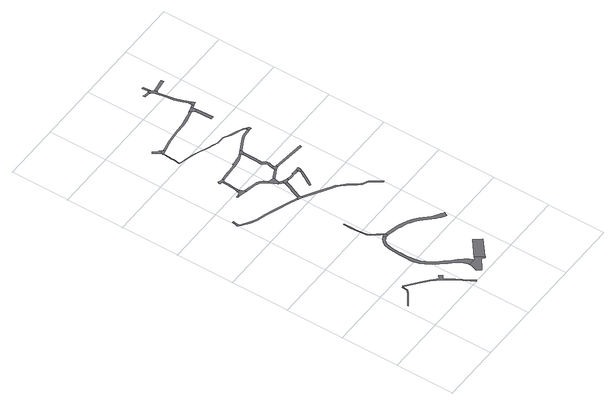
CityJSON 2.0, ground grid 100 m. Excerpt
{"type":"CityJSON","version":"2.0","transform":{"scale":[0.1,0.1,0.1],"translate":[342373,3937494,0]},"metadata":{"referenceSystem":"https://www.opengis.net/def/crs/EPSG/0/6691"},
"CityObjects":{
"road1":{"type":"Road","geometry":[{"type":"MultiSurface","lod":"1","boundaries":[[[0,1,2,3,4,5,6,7,8,9,10,11,12,13,14,15,16,17,18,19,20,21,22,23,24,25,26,27,28,29,30,31,32,33,5,34,35,36,37,38,39,40,41]]]}]},
"road2":{"type":"Road","attributes":{"RoadStructureAttribute.sectionType":"1"},"geometry":[{"type":"MultiSurface","lod":"1","boundaries":[[[42,43,44,45,46,47,48,49,50,51,52,53,54,55,56,57,58,59,60,61,62,63,64,65,66,67,68,69,70,71,72,73,74,75,76,77,78,79,80,81,82,83,84,85,86,87,88,89,90,91,92,93]]]}]},
"road3":{"type":"Road","geometry":[{"type":"MultiSurface","lod":"1","boundaries":[[[94,95,96,97,98,67,66,99,100,101,102,103,104,105,106,107,108,109,110,111]]]}]},
"road4":{"type":"Road","attributes":{"RoadStructureAttribute.sectionType":"1"},"geometry":[{"type":"MultiSurface","lod":"1","boundaries":[[[112,113,114,115,116,117,118,119,120,121,122,123,124,125,126,127,128,129,130,131,132,133,134,135,136,137,138,139,140,141,142,143]]]}]},
"road5":{"type":"Road","geometry":[{"type":"MultiSurface","lod":"1","boundaries":[[[92,144,145,146,147,148,149,93]]]}]},
"road6":{"type":"Road","attributes":{"RoadStructureAttribute.sectionType":"1"},"geometry":[{"type":"MultiSurface","lod":"1","boundaries":[[[147,150,151,152,153,154,155,156,157,158,159,160,161,162,163,164,165,166,167,168,169,148]]]}]},
"road7":{"type":"Road","attributes":{"RoadStructureAttribute.sectionType":"1"},"geometry":[{"type":"MultiSurface","lod":"1","boundaries":[[[170,171,172,173,174,175]]]}]},
"road8":{"type":"Road","geometry":[{"type":"MultiSurface","lod":"1","boundaries":[[[176,177,178,179,175,174,180,181,182,183,184,185,186,187]]]}]},
"road9":{"type":"Road","attributes":{"function":"3","RoadStructureAttribute.sectionType":"1"},"geometry":[{"type":"MultiSurface","lod":"1","boundaries":[[[188,95,94,189]]]}]},
"road10":{"type":"Road","attributes":{"RoadStructureAttribute.sectionType":"1"},"geometry":[{"type":"MultiSurface","lod":"1","boundaries":[[[190,191,192,193,194,195,196,197,198,199,187,186]]]}]},
"road11":{"type":"Road","geometry":[{"type":"MultiSurface","lod":"1","boundaries":[[[200,201,202,203,204,205,206,207,196,195,208,209,210,211,212]]]}]},
"road12":{"type":"Road","geometry":[{"type":"MultiSurface","lod":"1","boundaries":[[[213,214,112,143,215,216,217]]]}]},
"road13":{"type":"Road","attributes":{"RoadStructureAttribute.sectionType":"1"},"geometry":[{"type":"MultiSurface","lod":"1","boundaries":[[[145,218,219,220,221,222,223,224,225,226,227,228,229,230,231,232,233,234,235,236,237,238,239,240,241,242,243,244,245,246,247,248,249,250,251,252,253,254,255,256,257,258,259,260,261,262,263,264,265,266,267,146]]]}]},
"road14":{"type":"Road","attributes":{"RoadStructureAttribute.sectionType":"1"},"geometry":[{"type":"MultiSurface","lod":"1","boundaries":[[[268,269,270,271,272,273,274,275,276,277,278,279,280,281,282,283,284,183,182]]]}]},
"road15":{"type":"Road","attributes":{"RoadStructureAttribute.sectionType":"1"},"geometry":[{"type":"MultiSurface","lod":"1","boundaries":[[[285,286,287,214,213,288,289,290,291,292,293]]]}]},
"road16":{"type":"Road","geometry":[{"type":"MultiSurface","lod":"1","boundaries":[[[294,295,296,297,298,299,277,276]]]}]},
"road17":{"type":"Road","attributes":{"RoadStructureAttribute.sectionType":"1"},"geometry":[{"type":"MultiSurface","lod":"1","boundaries":[[[300,296,295,301,302]]]}]},
"road18":{"type":"Road","geometry":[{"type":"MultiSurface","lod":"1","boundaries":[[[303,304,305,306,307,308,309,310,311,312]]]}]},
"road19":{"type":"Road","geometry":[{"type":"MultiSurface","lod":"1","boundaries":[[[300,302,313,314,315,293,292,316,317,318]]]}]},
"road20":{"type":"Road","geometry":[{"type":"MultiSurface","lod":"1","boundaries":[[[319,303,312,320,321,322,323,324,325]]]}]},
"road21":{"type":"Road","attributes":{"RoadStructureAttribute.sectionType":"1"},"geometry":[{"type":"MultiSurface","lod":"1","boundaries":[[[211,326,327,328,329,330,331,332,333,334,335,336,337,338,339,340,341,342,343,344,212]]]}]},
"road22":{"type":"Road","attributes":{"RoadStructureAttribute.sectionType":"1"},"geometry":[{"type":"MultiSurface","lod":"1","boundaries":[[[345,346,347,299,298,348,349,350]]]}]},
"road23":{"type":"Road","attributes":{"RoadStructureAttribute.sectionType":"1"},"geometry":[{"type":"MultiSurface","lod":"1","boundaries":[[[216,351,352,353,354,355,356,357,358,359,360,361,362,363,364,365,366,367,368,369,370,371,372,373,374,375,376,377,378,379,380,381,382,383,384,217]]]}]},
"road24":{"type":"Road","attributes":{"RoadStructureAttribute.sectionType":"1"},"geometry":[{"type":"MultiSurface","lod":"1","boundaries":[[[385,386,387,388,389,318,317,390,391,392,393,394]]]}]},
"road25":{"type":"Road","attributes":{"RoadStructureAttribute.sectionType":"1"},"geometry":[{"type":"MultiSurface","lod":"1","boundaries":[[[395,396,397,398,399,400,401,402,403,404,405,406,407,408,409,410]]]}]},
"road26":{"type":"Road","geometry":[{"type":"MultiSurface","lod":"1","boundaries":[[[411,345,350,412,413,414,415,416,417]]]}]},
"road27":{"type":"Road","geometry":[{"type":"MultiSurface","lod":"1","boundaries":[[[393,410,409,418,419,420,394]]]}]},
"road28":{"type":"Road","attributes":{"RoadStructureAttribute.sectionType":"1"},"geometry":[{"type":"MultiSurface","lod":"1","boundaries":[[[421,422,423,424,425,426,427,428,429,430,431,432,433,411,417,434,435,436,437,438,439,440,441,442,443,444]]]}]},
"road29":{"type":"Road","geometry":[{"type":"MultiSurface","lod":"1","boundaries":[[[445,446,333,332,421,444,447,448,449]]]}]},
"road30":{"type":"Road","attributes":{"RoadStructureAttribute.sectionType":"1"},"geometry":[{"type":"MultiSurface","lod":"1","boundaries":[[[450,451,452,453,454,455,456,457,458,459,460,461,462,463,464,465,466,467,468,469,470,471,472,473,323,322,474,475,476,477,478,479,480,481,482,483,484,485,486,487,488,489,490,491,492,493,494,495,496,497]]]}]},
"road31":{"type":"Road","attributes":{"RoadStructureAttribute.sectionType":"1"},"geometry":[{"type":"MultiSurface","lod":"1","boundaries":[[[498,499,500,501,502,503,504,505,506,507,508,509,319,325,510,511,512,513,514,515,516,517,518,519]]]}]},
"road32":{"type":"Road","attributes":{"RoadStructureAttribute.sectionType":"1"},"geometry":[{"type":"MultiSurface","lod":"1","boundaries":[[[413,520,521,522,414]]]}]},
"road33":{"type":"Road","attributes":{"RoadStructureAttribute.sectionType":"1"},"geometry":[{"type":"MultiSurface","lod":"1","boundaries":[[[448,523,524,525,526,527,528,529,530,531,532,533,449]]]}]},
"road34":{"type":"Road","geometry":[{"type":"MultiSurface","lod":"1","boundaries":[[[534,535,450,497,529,528,536]]]}]},
"road35":{"type":"Road","attributes":{"RoadStructureAttribute.sectionType":"1"},"geometry":[{"type":"MultiSurface","lod":"1","boundaries":[[[537,538,539,540,541,542,543,544]]]}]},
"road36":{"type":"Road","geometry":[{"type":"MultiSurface","lod":"1","boundaries":[[[543,545,546,547,519,518,544]]]}]},
"road37":{"type":"Road","attributes":{"RoadStructureAttribute.sectionType":"1"},"geometry":[{"type":"MultiSurface","lod":"1","boundaries":[[[548,547,546,549,550]]]}]},
"road38":{"type":"Road","geometry":[{"type":"MultiSurface","lod":"1","boundaries":[[[551,552,553,554,555,556,557,558,559,560]]]}]},
"road39":{"type":"Road","geometry":[{"type":"MultiSurface","lod":"1","boundaries":[[[561,562,563,564,550,549,565,566]]]}]},
"road40":{"type":"Road","attributes":{"RoadStructureAttribute.sectionType":"1"},"geometry":[{"type":"MultiSurface","lod":"1","boundaries":[[[567,568,569,560,559,570,571,572,573,574,575,576,577,563,562,578,579,580,581,582,583,584,585]]]}]},
"road41":{"type":"Road","geometry":[{"type":"MultiSurface","lod":"1","boundaries":[[[586,587,588,569,568]]]}]},
"road42":{"type":"Road","attributes":{"RoadStructureAttribute.sectionType":"1"},"geometry":[{"type":"MultiSurface","lod":"1","boundaries":[[[584,589,590,585]]]}]}
},
"vertices":[
[177,609,0],[312,707,0],[359,746,0],[369,769,0],[374,791,0],[379,854,0],[456,792,0],[592,677,0],[653,626,0],[708,580,0],[749,541,0],[776,515,0],[836,440,0],[935,286,0],[1052,91,0],[1099,6,0],[1118,22,0],[1078,90,0],[1071,102,0],[954,298,0],[943,315,0],[861,443,0],[870,462,0],[915,493,0],[874,542,0],[834,512,0],[825,507,0],[808,510,0],[793,530,0],[725,595,0],[723,597,0],[606,694,0],[470,809,0],[393,871,0],[363,855,0],[359,793,0],[355,774,0],[347,755,0],[302,719,0],[169,622,0],[99,578,0],[105,564,0],
[1044,1676,0],[1023,1664,0],[978,1630,0],[954,1602,0],[930,1555,0],[929,1553,0],[907,1479,0],[893,1380,0],[890,1315,0],[889,1288,0],[887,1138,0],[890,1055,0],[894,1007,0],[901,972,0],[916,921,0],[951,845,0],[1035,711,0],[1119,618,0],[1165,564,0],[1197,526,0],[1263,457,0],[1290,412,0],[1305,378,0],[1321,310,0],[1322,287,0],[1434,290,0],[1430,308,0],[1418,339,0],[1408,363,0],[1369,422,0],[1303,495,0],[1238,563,0],[1160,654,0],[1079,744,0],[999,871,0],[968,941,0],[954,985,0],[949,1014,0],[945,1058,0],[939,1123,0],[936,1152,0],[932,1286,0],[932,1293,0],[936,1376,0],[949,1470,0],[969,1537,0],[990,1577,0],[1008,1598,0],[1045,1621,0],[1063,1628,0],[1080,1633,0],[1056,1680,0],
[1594,192,0],[1492,321,0],[1463,298,0],[1441,284,0],[1438,284,0],[1323,257,0],[1311,208,0],[1285,150,0],[1277,141,0],[1334,69,0],[1402,122,0],[1475,179,0],[1507,203,0],[1509,205,0],[1520,205,0],[1532,201,0],[1565,168,0],[1597,188,0],
[973,3189,0],[817,3253,0],[687,3303,0],[583,3341,0],[431,3395,0],[295,3441,0],[213,3475,0],[174,3500,0],[71,3571,0],[68,3573,0],[39,3600,0],[31,3611,0],[31,3613,0],[40,3651,0],[52,3704,0],[25,3706,0],[14,3657,0],[4,3617,0],[4,3608,0],[6,3602,0],[18,3582,0],[54,3550,0],[71,3538,0],[159,3477,0],[201,3451,0],[285,3416,0],[422,3370,0],[574,3316,0],[578,3314,0],[678,3277,0],[807,3228,0],[963,3164,0],
[1108,1635,0],[1122,1632,0],[1130,1684,0],[1121,1695,0],[1110,1687,0],[1070,1685,0],
[1085,1740,0],[1045,1793,0],[988,1862,0],[967,1912,0],[962,1941,0],[955,2011,0],[951,2072,0],[948,2114,0],[946,2155,0],[944,2312,0],[929,2312,0],[931,2155,0],[933,2113,0],[936,2072,0],[940,2010,0],[947,1939,0],[953,1907,0],[975,1854,0],[1033,1784,0],[1073,1731,0],
[517,3955,0],[488,3956,0],[491,3923,0],[507,3924,0],[529,3923,0],[529,3955,0],
[583,3994,0],[575,3966,0],[550,3960,0],[532,3955,0],[549,3920,0],[598,3910,0],[652,3895,0],[661,3929,0],[650,3940,0],[637,3968,0],[628,3983,0],[583,3996,0],
[1772,545,0],[1872,420,0],
[625,4009,0],[624,4060,0],[628,4096,0],[630,4124,0],[637,4203,0],[640,4276,0],[620,4277,0],[617,4204,0],[610,4125,0],[604,4063,0],
[630,4333,0],[620,4333,0],[603,4343,0],[585,4355,0],[571,4337,0],[570,4324,0],[575,4299,0],[603,4304,0],[647,4287,0],[652,4293,0],[656,4297,0],[675,4306,0],[673,4336,0],
[1039,3185,0],[1002,3199,0],[974,3160,0],[1038,3127,0],[1050,3151,0],
[1178,1624,0],[1242,1609,0],[1295,1595,0],[1339,1582,0],[1387,1566,0],[1426,1552,0],[1455,1540,0],[1494,1522,0],[1527,1505,0],[1531,1503,0],[1548,1493,0],[1567,1481,0],[1588,1464,0],[1612,1443,0],[1644,1413,0],[1683,1373,0],[1729,1324,0],[1774,1280,0],[1824,1232,0],[1838,1219,0],[1869,1196,0],[1881,1187,0],[1930,1156,0],[1961,1141,0],[1992,1205,0],[1981,1209,0],[1962,1218,0],[1942,1230,0],[1922,1242,0],[1877,1273,0],[1840,1297,0],[1811,1316,0],[1810,1318,0],[1767,1361,0],[1720,1409,0],[1680,1450,0],[1647,1481,0],[1621,1505,0],[1597,1523,0],[1576,1537,0],[1556,1549,0],[1534,1560,0],[1517,1569,0],[1476,1588,0],[1445,1601,0],[1404,1615,0],[1355,1632,0],[1308,1645,0],[1254,1659,0],[1191,1674,0],
[673,3889,0],[677,3888,0],[713,3881,0],[831,3857,0],[839,3855,0],[891,3833,0],[932,3808,0],[959,3784,0],[995,3718,0],[1023,3734,0],[985,3804,0],[952,3843,0],[901,3874,0],[851,3885,0],[850,3885,0],[722,3914,0],[682,3923,0],
[1077,3380,0],[1075,3376,0],[1052,3318,0],[1086,3296,0],[1110,3354,0],[1114,3364,0],[1127,3396,0],[1165,3492,0],[1127,3507,0],
[1060,3589,0],[1074,3578,0],[1096,3605,0],[1119,3686,0],[1127,3690,0],[1112,3715,0],
[1152,3564,0],[1106,3552,0],[1123,3535,0],
[631,5423,0],[619,5439,0],[612,5445,0],[583,5451,0],[578,5455,0],[531,5515,0],[503,5501,0],[540,5453,0],[546,5444,0],[587,5390,0],
[1128,3530,0],[1130,3524,0],[1131,3518,0],[1191,3506,0],[1218,3503,0],[1222,3536,0],
[647,5401,0],[588,5361,0],[582,5358,0],[589,5340,0],[599,5339,0],[600,5344,0],[660,5364,0],
[829,4313,0],[862,4315,0],[955,4321,0],[988,4323,0],[1090,4336,0],[1134,4346,0],[1244,4387,0],[1231,4415,0],[1204,4403,0],[1123,4384,0],[1055,4378,0],[1009,4383,0],[1010,4358,0],[985,4353,0],[951,4351,0],[861,4345,0],[837,4344,0],[754,4340,0],[685,4336,0],
[1274,3801,0],[1211,3769,0],[1148,3739,0],[1162,3711,0],[1230,3744,0],[1285,3770,0],
[1052,3120,0],[1222,3016,0],[1333,2947,0],[1483,2856,0],[1503,2844,0],[1559,2797,0],[1622,2729,0],[1671,2665,0],[1726,2593,0],[1755,2556,0],[1778,2536,0],[1841,2503,0],[1867,2488,0],[1879,2477,0],[1963,2344,0],[1990,2303,0],[2007,2314,0],[1981,2356,0],[1896,2491,0],[1880,2506,0],[1852,2522,0],[1791,2554,0],[1771,2572,0],[1744,2606,0],[1675,2696,0],[1674,2697,0],[1660,2715,0],[1639,2743,0],[1575,2812,0],[1517,2867,0],[1504,2875,0],[1347,2970,0],[1236,3040,0],[1065,3143,0],
[1440,3533,0],[1386,3536,0],[1355,3538,0],[1352,3522,0],[1295,3524,0],[1293,3494,0],[1347,3493,0],[1417,3494,0],[1450,3496,0],[1450,3533,0],
[1453,3447,0],[1452,3445,0],[1408,3365,0],[1382,3319,0],[1345,3259,0],[1326,3227,0],[1303,3189,0],[1328,3174,0],[1373,3246,0],[1381,3260,0],[1391,3277,0],[1408,3304,0],[1473,3420,0],[1480,3433,0],[1488,3448,0],[1457,3464,0],
[1285,3853,0],[1323,3785,0],[1348,3787,0],[1345,3822,0],[1333,3828,0],[1329,3835,0],[1324,3845,0],
[1497,3468,0],[1509,3499,0],[1509,3533,0],
[1265,4365,0],[1262,4189,0],[1256,4099,0],[1254,4062,0],[1252,4038,0],[1253,4029,0],[1255,4022,0],[1274,4002,0],[1291,3982,0],[1299,3968,0],[1300,3960,0],[1300,3942,0],[1296,3910,0],[1335,3903,0],[1340,3939,0],[1340,3963,0],[1337,3982,0],[1324,4006,0],[1303,4029,0],[1292,4041,0],[1294,4061,0],[1296,4098,0],[1302,4187,0],[1304,4364,0],
[1283,4441,0],[1253,4426,0],[1305,4393,0],[1317,4421,0],[1303,4450,0],
[1742,4631,0],[1703,4662,0],[1659,4688,0],[1594,4711,0],[1495,4749,0],[1447,4773,0],[1400,4800,0],[1386,4805,0],[1378,4808,0],[1328,4811,0],[1250,4814,0],[1230,4821,0],[1187,4842,0],[1072,4882,0],[938,4939,0],[847,4976,0],[699,5016,0],[592,5041,0],[582,5047,0],[578,5053,0],[577,5058,0],[579,5079,0],[588,5160,0],[590,5188,0],[580,5189,0],[578,5161,0],[569,5080,0],[567,5057,0],[569,5049,0],[574,5039,0],[589,5032,0],[696,5006,0],[843,4967,0],[934,4930,0],[1069,4873,0],[1183,4832,0],[1226,4812,0],[1248,4804,0],[1327,4801,0],[1368,4799,0],[1375,4799,0],[1395,4791,0],[1442,4765,0],[1490,4733,0],[1590,4692,0],[1651,4670,0],[1692,4646,0],[1730,4616,0],
[1508,5522,0],[1510,5516,0],[1363,5485,0],[1234,5467,0],[1205,5465,0],[1076,5454,0],[876,5441,0],[809,5427,0],[802,5426,0],[682,5400,0],[664,5398,0],[652,5399,0],[662,5365,0],[684,5370,0],[808,5399,0],[880,5414,0],[1078,5426,0],[1242,5436,0],[1371,5451,0],[1501,5482,0],[1549,5494,0],[1536,5532,0],
[1400,3784,0],[1892,3731,0],[1897,3765,0],
[1319,4421,0],[1386,4456,0],[1487,4510,0],[1573,4549,0],[1608,4556,0],[1724,4562,0],[1722,4598,0],[1603,4588,0],[1563,4579,0],[1473,4539,0],[1371,4484,0],
[1778,4600,0],[1758,4618,0],[1779,4565,0],
[1598,5301,0],[1596,5165,0],[1644,5165,0],[1645,5220,0],[1645,5269,0],[1646,5302,0],[1638,5458,0],[1590,5456,0],
[1637,5462,0],[1630,5528,0],[1620,5559,0],
[1621,5560,0],[1681,5543,0],[1671,5574,0],
[1513,6263,0],[1491,6262,0],[1437,6263,0],[1429,6265,0],[1406,6279,0],[1408,6234,0],[1465,6236,0],[1491,6231,0],[1507,6225,0],[1517,6264,0],
[1716,5602,0],[1713,5612,0],[1675,5605,0],[1677,5594,0],[1742,5562,0],[1732,5593,0],
[1582,6211,0],[1568,6222,0],[1531,6274,0],[1515,6218,0],[1540,6197,0],[1541,6187,0],[1548,6138,0],[1579,5984,0],[1600,5859,0],[1629,5755,0],[1669,5640,0],[1708,5627,0],[1699,5651,0],[1659,5765,0],[1631,5866,0],[1610,5990,0],[1582,6131,0],[1601,6159,0],[1592,6203,0],
[1566,6233,0],[1553,6382,0],[1521,6379,0],
[1825,6192,0],[1818,6238,0]
]}
